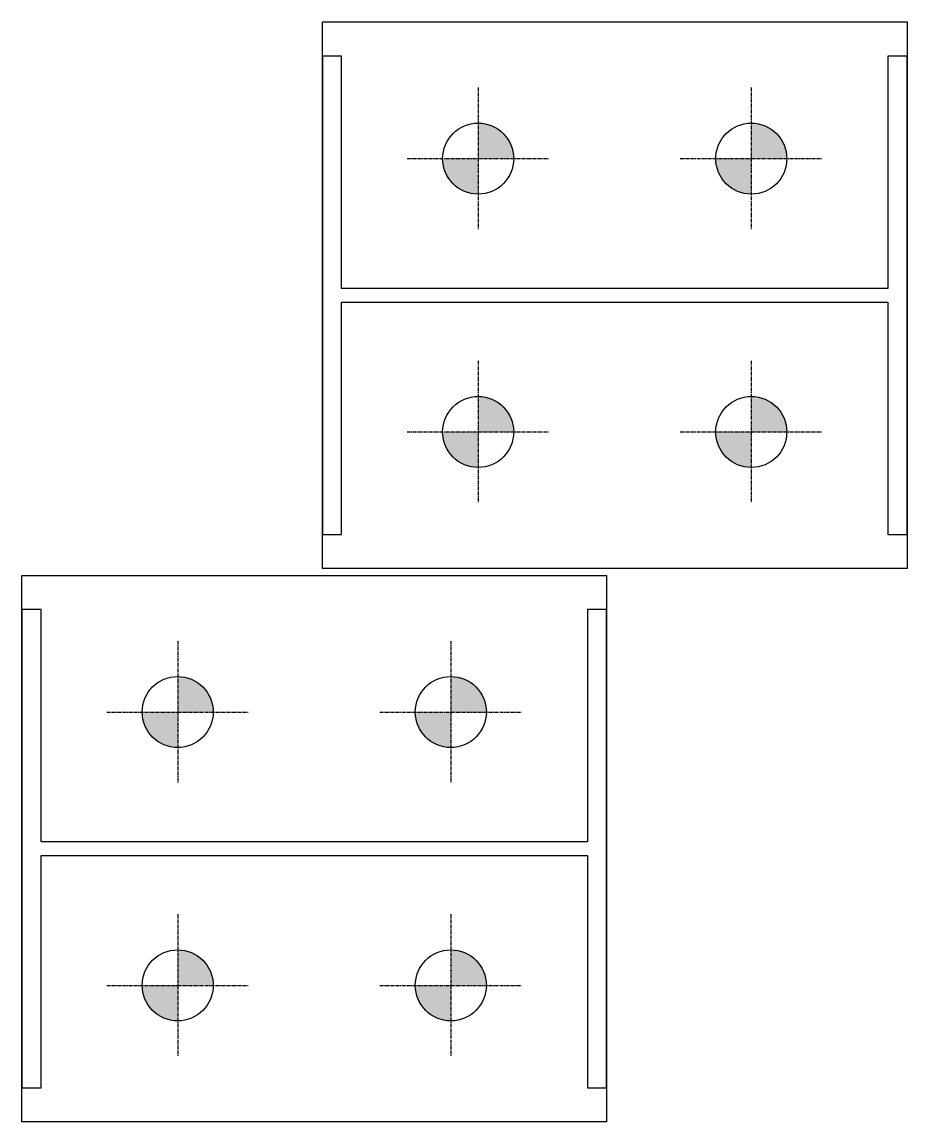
# Model space of a CAD drawing. Header units: feet. Extents: x -99009 to 3252343, y -11094690 to 9035152.
# Drawn here: x 3161803.9 to 3162127.9, y -2914569.7 to -2914167.2 of the extents above; entities that cross this region are included whole.
import ezdxf

# ---------------------------------------------------------------- set-up
doc = ezdxf.new("R2010")
doc.units = ezdxf.units.FT
doc.linetypes.add('CENTER', pattern=[2, 1.25, -0.25, 0.25, -0.25])
doc.layers.add('PEB COL', color=5, linetype='Continuous')

# ---------------------------------------------------------------- blocks, each defined once
blk = doc.blocks.new('zw$7752')
h = blk.add_hatch(color=256)
h.dxf.hatch_style = 1
h.paths.add_polyline_path([(26, 126), (13, 126, 0.414214), (26, 113)])
h.paths.add_polyline_path([(26, 139), (26, 126), (39, 126, 0.414214)])
h = blk.add_hatch(color=256)
h.dxf.hatch_style = 1
h.paths.add_polyline_path([(126, 126), (113, 126, 0.414214), (126, 113)])
h.paths.add_polyline_path([(126, 139), (126, 126), (139, 126, 0.414214)])
h = blk.add_hatch(color=256)
h.dxf.hatch_style = 1
h.paths.add_polyline_path([(26, 26), (13, 26, 0.414214), (26, 13)])
h.paths.add_polyline_path([(26, 39), (26, 26), (39, 26, 0.414214)])
h = blk.add_hatch(color=256)
h.dxf.hatch_style = 1
h.paths.add_polyline_path([(126, 26), (113, 26, 0.414214), (126, 13)])
h.paths.add_polyline_path([(126, 39), (126, 26), (139, 26, 0.414214)])
at = {"color": 7, "linetype": 'CENTER'}
for p, q in [((26, 152), (26, 100)), ((126, 152), (126, 100)), ((0, 126), (52, 126)), ((100, 126), (152, 126)), ((26, 52), (26, 0)), ((126, 52), (126, 0)), ((0, 26), (52, 26)), ((100, 26), (152, 26))]:
    blk.add_line(p, q, dxfattribs=at)
at = {"color": 7}
for centre in [(26, 126), (126, 126), (26, 26), (126, 26)]:
    blk.add_circle(centre, 13, dxfattribs=at)
for centre in [(26, 126), (126, 126), (26, 26), (126, 26)]:
    blk.add_circle(centre, 13)
blk = doc.blocks.new('TGY')
at = {"color": 3}
blk.add_lwpolyline([(1150064.56, 546134.19), (1150278.56, 546134.19), (1150278.56, 545934.19), (1150064.56, 545934.19)], close=True, dxfattribs=at)
at = {"color": 1}
blk.add_lwpolyline([(1150064.56, 546121.69), (1150064.56, 545946.69), (1150071.56, 545946.69), (1150071.56, 546031.69), (1150271.56, 546031.69), (1150271.56, 545946.69), (1150278.56, 545946.69), (1150278.56, 546121.69), (1150271.56, 546121.69), (1150271.56, 546036.69), (1150071.56, 546036.69), (1150071.56, 546121.69)], close=True, dxfattribs=at)
blk.add_blockref('zw$7752', (1150095.56, 545958.19))
blk = doc.blocks.new('PEB COL')
blk.add_blockref('TGY', (-975171.56, -554339.19))

msp = doc.modelspace()

# ---------------------------------------------------------------- block references
at = {"layer": 'PEB COL'}
for p in [(2987020.91166, -2905962.19711), (2986910.91166, -2906164.69711)]:
    msp.add_blockref('PEB COL', p, dxfattribs=at)

doc.saveas('drawing.dxf')
